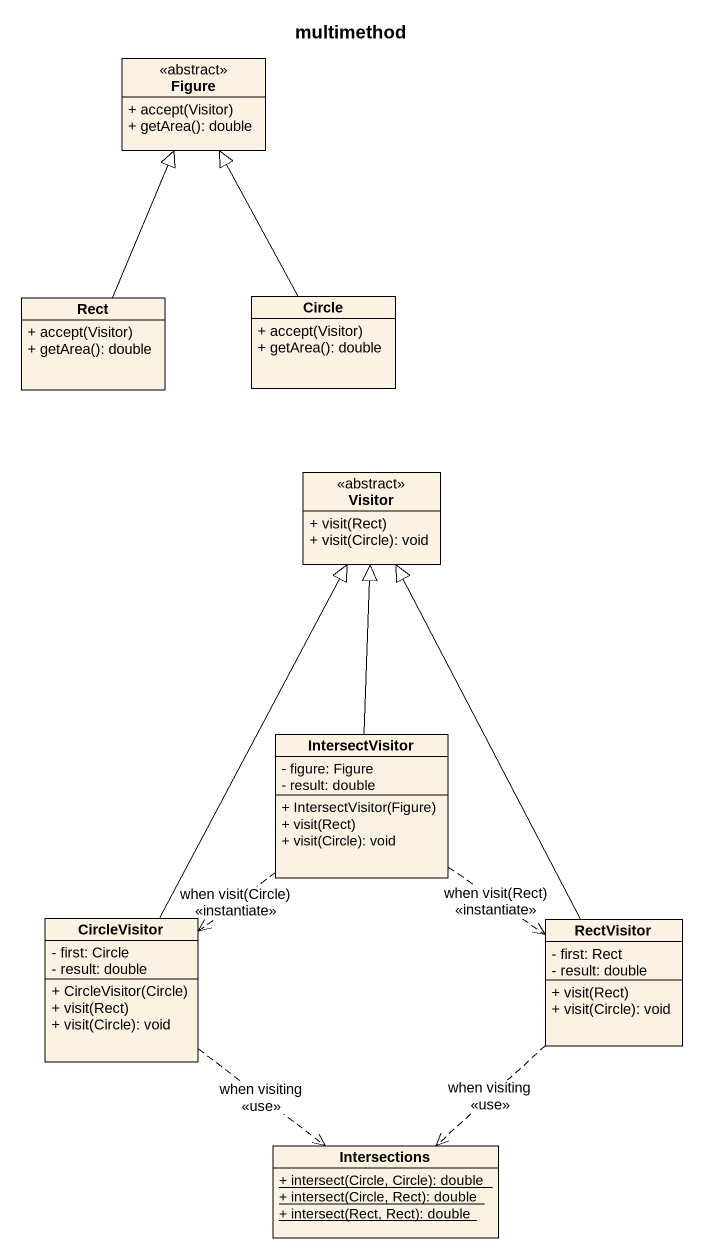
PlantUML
@startuml
title multimethod
hide circle
hide empty members
skinparam classAttributeIconSize 0
class Figure <<abstract>> {
  + accept(Visitor)
  + getArea(): double
}
class Rect {
  + accept(Visitor)
  + getArea(): double
}
class "Circle" as Circle_ {
  + accept(Visitor)
  + getArea(): double
}
class Visitor <<abstract>> {
  + visit(Rect)
  + visit(Circle): void
}
class IntersectVisitor {
  - figure: Figure
  - result: double
  + IntersectVisitor(Figure)
  + visit(Rect)
  + visit(Circle): void
}
class CircleVisitor {
  - first: Circle
  - result: double
  + CircleVisitor(Circle)
  + visit(Rect)
  + visit(Circle): void
}
class RectVisitor {
  - first: Rect
  - result: double
  + visit(Rect)
  + visit(Circle): void
}
class Intersections {
  {static} + intersect(Circle, Circle): double
  {static} + intersect(Circle, Rect): double
  {static} + intersect(Rect, Rect): double
}
Rect -up-|> Figure
Circle_ -up-|> Figure
IntersectVisitor -up-|> Visitor
IntersectVisitor ..> CircleVisitor : when visit(Circle)\n<<instantiate>>
IntersectVisitor ..> RectVisitor : when visit(Rect)\n<<instantiate>>
CircleVisitor -up-|> Visitor
CircleVisitor ..> Intersections : when visiting\n<<use>>
RectVisitor -up-|> Visitor
RectVisitor ..> Intersections : when visiting\n<<use>>
@enduml
